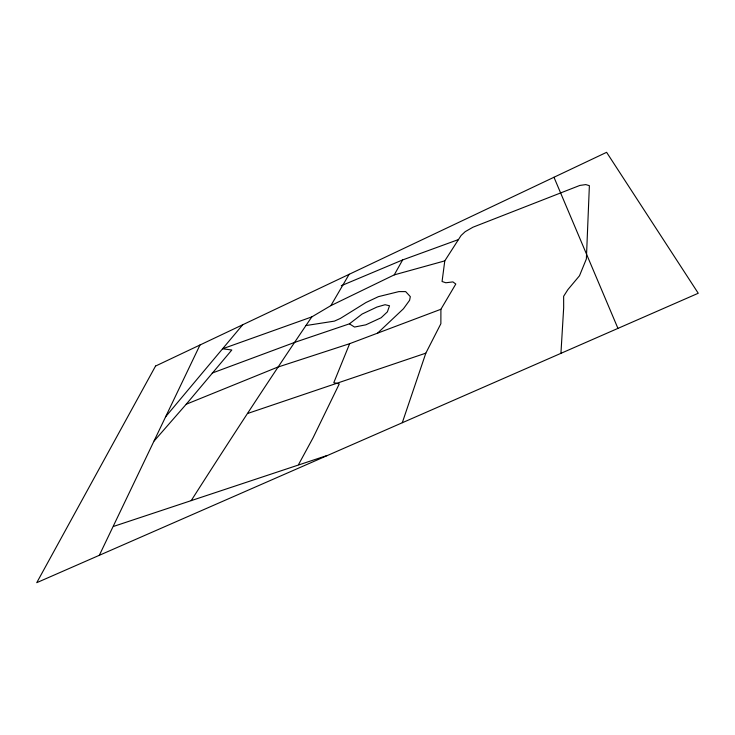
<?xml version="1.0" encoding="UTF-8"?>
<svg xmlns="http://www.w3.org/2000/svg" width="735" height="735" viewBox="0 0 735 735"><rect width="100%" height="100%" fill="white"/><g stroke="black" fill="none" stroke-linecap="round" stroke-linejoin="round"><path stroke-width="1.1" d="M560.924 353.498L563.671 307.763L563.635 296.288L567.861 289.654L579.492 275.763L586.374 258.931L589.378 185.67L585.813 184.595L579.851 185.431L472.972 227.207L465.163 231.69L461.056 235.531L444.785 260.879L442.066 281.514L445.86 282.764L452.925 281.909L455.801 284.032L440.908 309.27L440.871 323.712L425.831 353.158L402.302 422.68M440.908 309.27L349.658 343.677L333.791 382.678L339.276 383.909L313.018 437.904L298.483 464.676M99.326 555.302L199.984 345M154.175 440.963L186.212 404.25L231.81 349.998L222.576 348.794L311.796 316.904L330.86 305.631L394.236 274.881L402.624 259.942L458.493 239.555M330.86 305.631L349.198 274.219M311.796 316.904C270.645 377.505 230.625 438.85 191.201 500.627M165.66 416.717L242.734 324.741M377.671 333.056L403.469 308.746L409.606 300.293L410.323 296.628L405.656 291.602L398.839 291.611L378.424 296.646L365.966 302.526L340.369 318.43L334.425 321.121L305.935 325.559M349.41 323.841L362.125 314.038L376.954 307.046L385.085 304.713L389.522 305.769L387.391 311.851L381.134 317.759L365.837 324.824L354.518 327.047L349.41 323.841L295.24 342.188L212.222 373.058M341.279 285.722L402.624 259.942M186.212 404.25L277.371 367.252L349.658 343.677M247.548 413.502L425.831 353.158M113.75 526.352L327.24 455.452M394.236 274.881L444.785 260.879M553.97 177.254L617.951 328.398M155.544 366.058L36.75 582.68L698.25 293.256L606.605 152.32L155.544 366.058"/></g></svg>
